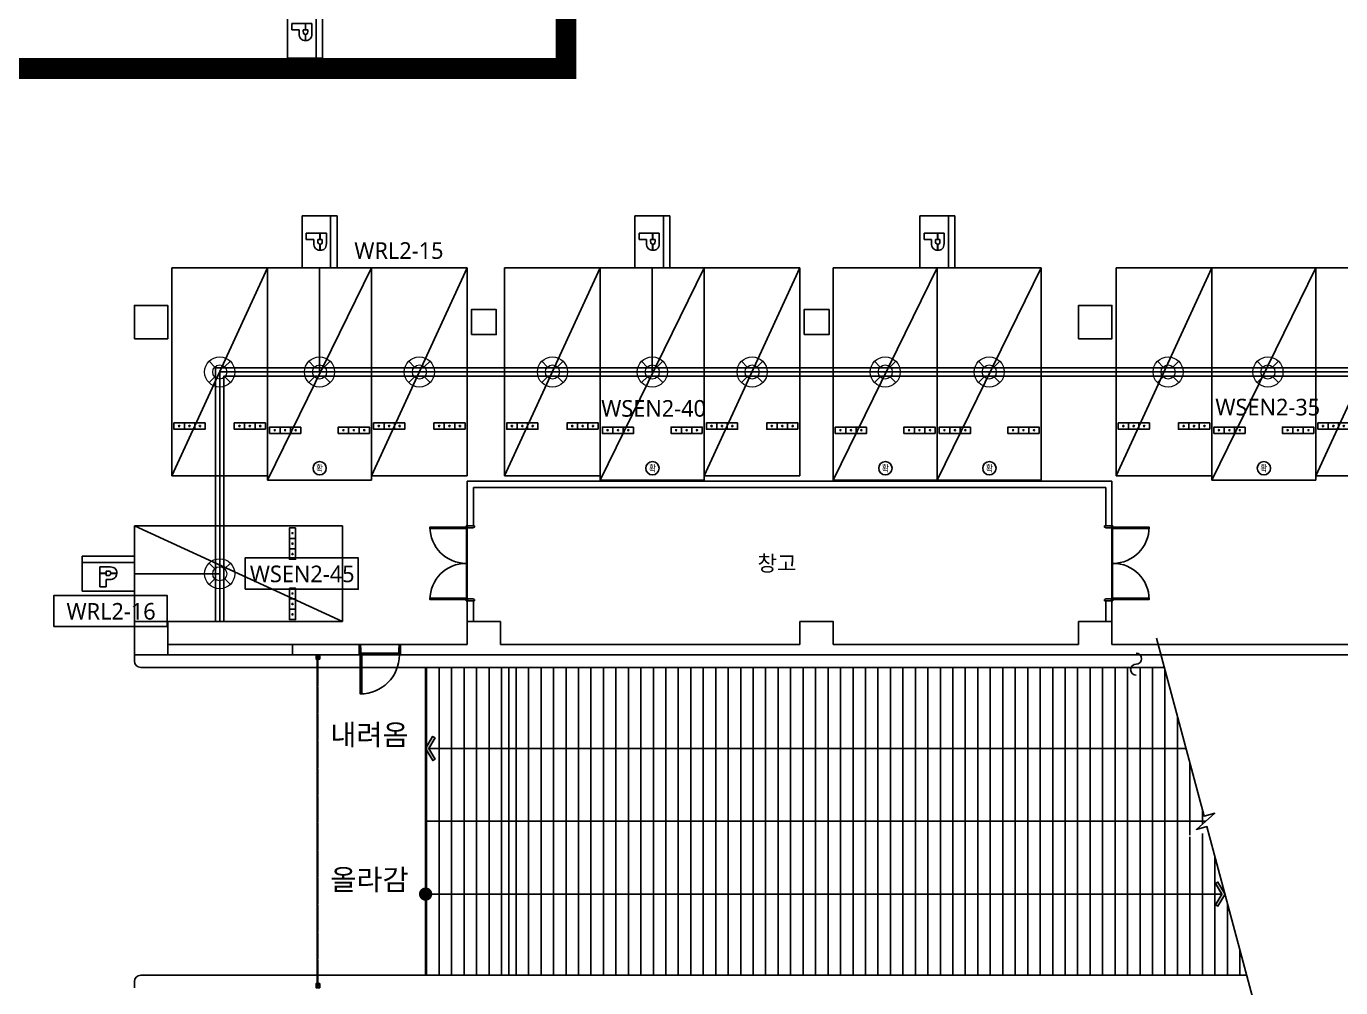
# Model space of a CAD drawing. Header units: millimetres. Extents: x -38475 to 94728, y -31127 to 90245.
# Drawn here: x 41875 to 73475, y 23795 to 46904 of the extents above; entities that cross this region are included whole.
import ezdxf
from ezdxf.enums import TextEntityAlignment as Align

# ---------------------------------------------------------------- set-up
doc = ezdxf.new("R2010")
doc.units = ezdxf.units.MM
for name, pattern in [('AUDIT_D_080121100638-0', [0]), ('HIDDEN', [9.525, 6.35, -3.175]), ('xr_plan$0$STD_HIDDEN', [3, 2, -1])]:
    doc.linetypes.add(name, pattern=pattern)
for name, color, linetype in [('DR LINE', 4, 'Continuous'), ('e-plan', 9, 'Continuous'), ('E-TEXT', 6, 'Continuous'), ('구역', 5, 'Continuous'), ('레이스웨이', 3, 'Continuous'), ('만공차등', 6, 'Continuous'), ('유도배선', 6, 'Continuous')]:
    doc.layers.add(name, color=color, linetype=linetype)
doc.layers.add('초음파센서', color=1, linetype='AUDIT_D_080121100638-0', lineweight=13)
doc.styles.add('1', font='malgun_0.ttf')
doc.styles.add('USUN', font='malgun_0.ttf')
doc.styles.add('xr_plan$0$USUN', font='malgun_0.ttf')
doc.styles.add('xr_plan$0$신화문자', font='malgun_0.ttf', dxfattribs={"width": 0.9})

# ---------------------------------------------------------------- blocks, each defined once
blk = doc.blocks.new('xr_plan$0$직각주차')
at = {"layer": 'e-plan'}
for p, q in [((2300, 5000), (0, 0)), ((0, 0), (0, 5000)), ((0, 5000), (2300, 5000)), ((2300, 5000), (2300, 0)), ((300, 1125), (300, 1275)), ((550, 1125), (550, 1275)), ((1750, 1125), (1750, 1275)), ((2000, 1125), (2000, 1275)), ((2300, 0), (0, 0))]:
    blk.add_line(p, q, dxfattribs=at)
for points in [[(800, 1275), (800, 1125), (50, 1125), (50, 1275)], [(2250, 1125), (2250, 1275), (1500, 1275), (1500, 1125)]]:
    blk.add_lwpolyline(points, close=True, dxfattribs=at)
for centre in [(175, 1200), (425, 1200), (675, 1200), (1625, 1200), (1875, 1200), (2125, 1200)]:
    blk.add_circle(centre, 15, dxfattribs=at)
blk = doc.blocks.new('xr_plan$0$확장형주차')
at = {"layer": 'e-plan', "linetype": 'Continuous'}
blk.add_line((2500, 5100), (0, 0), dxfattribs=at)
at = {"layer": 'e-plan'}
for p, q in [((0, 0), (0, 5100)), ((0, 5100), (2500, 5100)), ((2500, 5100), (2500, 0)), ((300, 1125), (300, 1275)), ((550, 1125), (550, 1275)), ((1950, 1125), (1950, 1275)), ((2200, 1125), (2200, 1275)), ((2500, 0), (0, 0))]:
    blk.add_line(p, q, dxfattribs=at)
for points in [[(800, 1275), (800, 1125), (50, 1125), (50, 1275)], [(2450, 1125), (2450, 1275), (1700, 1275), (1700, 1125)]]:
    blk.add_lwpolyline(points, close=True, dxfattribs=at)
for centre, radius in [((175, 1200), 15), ((425, 1200), 15), ((675, 1200), 15), ((1825, 1200), 15), ((2075, 1200), 15), ((2325, 1200), 15), ((1253, 285), 160)]:
    blk.add_circle(centre, radius, dxfattribs=at)
at = {"layer": 'e-plan', "style": 'xr_plan$0$신화문자', "width": 0.8}
blk.add_text('확', height=160, dxfattribs=at).set_placement((1253, 285), align=Align.MIDDLE_CENTER)
blk = doc.blocks.new('xr_plan$0$Dor_1000')
at = {"layer": 'e-plan'}
blk.add_lwpolyline([(30, 125), (65, 125), (65, 1065), (30, 1065), (30, 125)], dxfattribs=at)
for points in [[(30, 125), (30, 85), (45, 85), (45, -35), (30, -125), (0, -125), (0, 125)], [(970, 125), (970, 85), (955, 85), (955, -35), (970, -125), (1000, -125), (1000, 125)]]:
    blk.add_lwpolyline(points, close=True, dxfattribs=at)
blk.add_arc((30, 125), 940, 0, 90, dxfattribs=at)
blk = doc.blocks.new('Xref-지하2층')
at = {"layer": 'e-plan', "linetype": 'Continuous'}
h = blk.add_hatch(dxfattribs=at)
h.set_pattern_fill('_USER', color=256, scale=300, angle=90, style=0, pattern_type=0)
h.set_pattern_definition([(90, (-55900, -187153.44), (-300, 2e-14), [])])
h.paths.add_polyline_path([(55001, 43400), (57001, 43400), (57001, 36000), (55001, 36000)])
h = blk.add_hatch(dxfattribs=at)
h.set_pattern_fill('_USER', color=256, scale=300, angle=90, style=0, pattern_type=0)
h.set_pattern_definition([(90, (-64250, -186350), (-300, 2e-14), [])])
h.paths.add_polyline_path([(73970, 39895), (73716, 39827), (72759, 43400), (57000, 43400), (57000, 36000), (74741, 36000), (73818, 39446), (73311, 39311)])
at = {"layer": 'e-plan'}
h = blk.add_hatch(color=256, dxfattribs=at)
h.dxf.hatch_style = 1
h.paths.add_polyline_path([(55228, 41706), (55078, 41450), (55228, 41194), (55170, 41160), (55000, 41450), (55169, 41740)])
h = blk.add_hatch(color=256, dxfattribs=at)
h.dxf.hatch_style = 1
h.paths.add_polyline_path([(73991, 37694), (74141, 37950), (73991, 38205), (74049, 38239), (74219, 37950), (74049, 37660)])
at = {"layer": 'e-plan', "linetype": 'Continuous'}
for p, q in [((56000, 47875), (71500, 47875)), ((56000, 46800), (56000, 47875)), ((56150, 47725), (71350, 47725)), ((56150, 46800), (56150, 47725)), ((71350, 46800), (71350, 47725)), ((71500, 46800), (71500, 47875)), ((56000, 46800), (56150, 46800)), ((71500, 46800), (71350, 46800)), ((56000, 45000), (56000, 44500)), ((56000, 45000), (56150, 45000)), ((56150, 45000), (56150, 44500)), ((71350, 45000), (71350, 44500)), ((71500, 45000), (71350, 45000)), ((71500, 45000), (71500, 44500)), ((51800, 43950), (53400, 43950)), ((51800, 43700), (51800, 43950)), ((53400, 43950), (53400, 43700)), ((54400, 43950), (56000, 43950)), ((54400, 43950), (54400, 43700)), ((56800, 43950), (64000, 43950)), ((64800, 43950), (70700, 43950)), ((71500, 43950), (83500, 43950)), ((48000, 43700), (48000, 43550)), ((51800, 43700), (53400, 43700)), ((54400, 43700), (56000, 43700)), ((56800, 43700), (64000, 43700)), ((64800, 43700), (70700, 43700)), ((71500, 43700), (79000, 43700)), ((48000, 35700), (48000, 35850))]:
    blk.add_line(p, q, dxfattribs=at)
at = {"layer": 'e-plan'}
for p, q in [((55987, 45030), (55987, 46770)), ((56002, 45030), (56002, 46770)), ((71498, 45030), (71498, 46770)), ((71513, 45030), (71513, 46770)), ((51800, 43950), (48800, 43950)), ((53430, 43950), (54370, 43950)), ((51800, 43700), (48800, 43700)), ((53445, 43740), (54355, 43740)), ((53465, 43700), (54370, 43700)), ((72759, 43400), (48150, 43400)), ((55000, 43400), (55000, 36000)), ((57000, 43400), (57000, 36000)), ((73281, 41450), (55078, 41450)), ((55000, 39700), (73750, 39700)), ((55000, 37950), (74141, 37950)), ((74741, 36000), (48150, 36000))]:
    blk.add_line(p, q, dxfattribs=at)
for points in [[(48000, 51300), (48800, 51300), (48800, 52100), (48000, 52100)], [(56100, 51400), (56700, 51400), (56700, 52000), (56100, 52000)], [(64100, 51400), (64700, 51400), (64700, 52000), (64100, 52000)], [(70700, 51300), (71500, 51300), (71500, 52100), (70700, 52100)], [(48000, 43700), (48800, 43700), (48800, 44500), (48000, 44500)], [(52455, 43700), (52365, 43700), (52365, 43600), (52385, 43600), (52385, 43651), (52415, 43651), (52415, 43600), (52455, 43600)], [(52452, 43697), (52452, 43603), (52418, 43603), (52418, 43654), (52382, 43654), (52382, 43603), (52368, 43603), (52368, 43697)], [(55228, 41706), (55078, 41450), (55228, 41194), (55170, 41160), (55000, 41450), (55169, 41740)], [(73991, 37694), (74141, 37950), (73991, 38205), (74049, 38239), (74219, 37950), (74049, 37660)], [(52455, 35700), (52365, 35700), (52365, 35800), (52385, 35800), (52385, 35749), (52415, 35749), (52415, 35800), (52455, 35800)], [(52452, 35703), (52452, 35797), (52418, 35797), (52418, 35746), (52382, 35746), (52382, 35797), (52368, 35797), (52368, 35703)]]:
    blk.add_lwpolyline(points, close=True, dxfattribs=at)
for points in [[(55975, 46770), (55975, 46735), (55105, 46735), (55105, 46770), (55975, 46770)], [(55975, 46800), (55975, 46770), (56015, 46770), (56015, 46755), (56135, 46755), (56175, 46770), (56175, 46800), (55975, 46800)], [(71525, 46800), (71525, 46770), (71485, 46770), (71485, 46755), (71365, 46755), (71325, 46770), (71325, 46800), (71525, 46800)], [(71525, 46770), (71525, 46735), (72395, 46735), (72395, 46770), (71525, 46770)], [(55975, 45030), (55975, 45065), (55105, 45065), (55105, 45030), (55975, 45030)], [(55975, 45000), (55975, 45030), (56015, 45030), (56015, 45045), (56135, 45045), (56175, 45030), (56175, 45000), (55975, 45000)], [(71525, 45000), (71525, 45030), (71485, 45030), (71485, 45045), (71365, 45045), (71325, 45030), (71325, 45000), (71525, 45000)], [(71525, 45030), (71525, 45065), (72395, 45065), (72395, 45030), (71525, 45030)], [(56800, 43950), (56800, 44500), (56000, 44500), (56000, 43950)], [(64800, 43950), (64800, 44500), (64000, 44500), (64000, 43950)], [(71500, 43950), (71500, 44500), (70700, 44500), (70700, 43950)], [(74929, 35300), (73784, 39573), (73530, 39505), (73970, 39895), (73716, 39827), (72571, 44100)], [(56000, 43700), (56800, 43700)], [(64000, 43700), (64800, 43700)], [(70700, 43700), (71500, 43700)]]:
    blk.add_lwpolyline(points, dxfattribs=at)
at = {"layer": 'e-plan', "linetype": 'xr_plan$0$STD_HIDDEN'}
blk.add_lwpolyline([(52411, 35768), (52411, 43632), (52390, 43632), (52390, 35768), (52411, 35768)], dxfattribs=at)
at = {"layer": 'e-plan', "const_width": 160}
blk.add_lwpolyline([(55000, 37870, 1), (55000, 38030, 1)], format="xyb", close=True, dxfattribs=at)
at = {"layer": 'e-plan'}
for centre, start, end in [((55975, 46770), 180, 270), ((71525, 46770), 270, 0), ((55975, 45030), 90, 180), ((71525, 45030), 0, 90)]:
    blk.add_arc(centre, 870, start, end, dxfattribs=at)
at = {"layer": 'e-plan', "linetype": 'Continuous'}
for centre, start, end in [((48150, 43550), 180, 270), ((48150, 35850), 90, 180)]:
    blk.add_arc(centre, 150, start, end, dxfattribs=at)
for name, p in [('xr_plan$0$직각주차', (48900, 48000)), ('xr_plan$0$확장형주차', (51200, 47900)), ('xr_plan$0$직각주차', (53700, 48000)), ('xr_plan$0$직각주차', (56900, 48000)), ('xr_plan$0$확장형주차', (59200, 47900)), ('xr_plan$0$직각주차', (61700, 48000)), ('xr_plan$0$확장형주차', (64800, 47900)), ('xr_plan$0$확장형주차', (67300, 47900)), ('xr_plan$0$직각주차', (71600, 48000)), ('xr_plan$0$확장형주차', (73900, 47900)), ('xr_plan$0$직각주차', (76400, 48000))]:
    blk.add_blockref(name, p, dxfattribs=at)
at = {"layer": 'e-plan', "linetype": 'Continuous', "rotation": 90.00000000000001}
blk.add_blockref('xr_plan$0$직각주차', (53000, 44500), dxfattribs=at)
at = {"layer": 'e-plan', "linetype": 'Continuous', "xscale": -1, "rotation": 180}
blk.add_blockref('xr_plan$0$Dor_1000', (53400, 43825), dxfattribs=at)
at = {"layer": 'e-plan', "ltscale": 3, "style": 'xr_plan$0$USUN'}
blk.add_text('창고', height=375, dxfattribs=at).set_placement((63448, 45900), align=Align.MIDDLE_CENTER)
at = {"layer": 'e-plan', "style": 'USUN'}
for s, p in [('내려옴', (53651, 41779)), ('올라감', (53651, 38298))]:
    blk.add_text(s, height=500, dxfattribs=at).set_placement(p, align=Align.MIDDLE_CENTER)
blk = doc.blocks.new('A$C61602750')
at = {"layer": 'e-plan'}
blk.add_blockref('Xref-지하2층', (-3525, -11905), dxfattribs=at)
blk = doc.blocks.new('센서')
at = {"layer": '초음파센서'}
for p, q in [((-256, 256), (-120, 119)), ((119, 120), (256, 256)), ((-256, -256), (-119, -120)), ((120, -119), (256, -256))]:
    blk.add_line(p, q, dxfattribs=at)
for major_axis, start_param, end_param in [((0, 362), 2.801804347482335, 9.08498965466192), ((0, 169), 2.862310370331366, 9.145495677510953)]:
    blk.add_ellipse((0, 0), major_axis=major_axis, ratio=1, start_param=start_param, end_param=end_param, dxfattribs=at)
blk = doc.blocks.new('만공차등')
at = {"layer": '만공차등', "color": 2}
for p, q in [((256, 773), (1281, 773)), ((256, 86), (256, 773)), ((1281, 647), (256, 647)), ((256, 647), (1281, 647)), ((1281, 773), (1281, 86)), ((602, 442), (724, 442)), ((602, 436), (724, 436)), ((817, 442), (935, 442)), ((817, 436), (935, 436)), ((1281, 86), (256, 86))]:
    blk.add_line(p, q, dxfattribs=at)
for points in [[(602, 563), (602, 563), (804, 563), (804, 563)], [(602, 442), (602, 509), (602, 563), (602, 563)], [(804, 563), (848, 563), (881, 552), (902, 531)], [(602, 170), (602, 170), (602, 322), (602, 436)], [(758, 483), (758, 483), (724, 483), (724, 483)], [(724, 483), (724, 483), (724, 463), (724, 442)], [(724, 436), (724, 415), (724, 395), (724, 395)], [(724, 395), (724, 395), (754, 395), (754, 395)], [(790, 316), (790, 316), (724, 316), (724, 316)], [(724, 316), (724, 316), (724, 170), (724, 170)], [(754, 395), (777, 395), (793, 399), (803, 407)], [(805, 470), (797, 479), (781, 483), (758, 483)], [(900, 349), (876, 327), (839, 316), (790, 316)], [(803, 407), (812, 415), (817, 425), (817, 436)], [(817, 442), (816, 453), (812, 462), (805, 470)], [(935, 436), (934, 400), (922, 370), (900, 349)], [(724, 170), (724, 170), (602, 170), (602, 170)]]:
    blk.add_open_spline(points, degree=3, dxfattribs=at)
blk.add_open_spline([(902, 531), (924, 510), (935, 481), (935, 442), (935, 442), (935, 442), (935, 442)], degree=3, knots=[0.4989771, 0.4989771, 0.4989771, 0.4989771, 0.9979543, 0.9979543, 0.9979543, 1, 1, 1, 1], dxfattribs=at)

msp = doc.modelspace()

# ---------------------------------------------------------------- linework, layer by layer
at = {"layer": 'DR LINE'}
for centre, start, end in [((68557, 31704), 270, 90), ((68557, 31440), 90, 270)]:
    msp.add_arc(centre, 132, start, end, dxfattribs=at)
at = {"layer": 'E-TEXT'}
for points in [[(47136, 33374), (49854, 33374), (49854, 34125), (47136, 34125)], [(42541, 32474), (45259, 32474), (45259, 33225), (42541, 33225)]]:
    msp.add_lwpolyline(points, close=True, dxfattribs=at)
at = {"layer": '구역', "color": 7, "linetype": 'HIDDEN', "ltscale": 2, "const_width": 500}
msp.add_lwpolyline([(-21020, 71752), (-21020, 47998), (-10975, 47998), (-10975, 45891), (54848, 45891), (54848, 71752)], close=True, dxfattribs=at)
msp.add_lwpolyline([(37001, 45891), (54848, 45891), (54848, 50267), (94478, 50267), (94478, 7766), (81998, 7766), (81998, 9681), (37001, 9681)], dxfattribs=at)
at = {"layer": '레이스웨이'}
for points in [[(78475, 16945), (78475, 38695), (46425, 38695), (46425, 32595)], [(78275, 16945), (78275, 38495), (46625, 38495), (46625, 32595)]]:
    msp.add_lwpolyline(points, dxfattribs=at)
at = {"layer": '만공차등', "color": 4, "linetype": 'Continuous', "ltscale": 2}
for points in [[(48925, 41095), (48925, 38595)], [(56925, 41095), (56925, 38595)], [(63775, 41095), (63775, 38595)], [(46525, 33745), (44475, 33745)]]:
    msp.add_lwpolyline(points, dxfattribs=at)
at = {"layer": '유도배선'}
msp.add_lwpolyline([(78375, 16945), (78375, 38595), (46525, 38595), (46525, 32595)], dxfattribs=at)

# ---------------------------------------------------------------- block references
at = {"layer": 'e-plan'}
msp.add_blockref('A$C61602750', (0, 0), dxfattribs=at)
at = {"layer": '만공차등', "xscale": 1.226069819647817, "yscale": 1.226069819647817, "zscale": 1.226069819647817, "rotation": 270}
for p in [(48049, 47709), (48399, 42666), (56399, 42666), (63249, 42666)]:
    msp.add_blockref('만공차등', p, dxfattribs=at)
at = {"layer": '만공차등', "xscale": 1.226069819647817, "yscale": 1.226069819647817, "zscale": 1.226069819647817}
msp.add_blockref('만공차등', (42904, 33219), dxfattribs=at)
at = {"layer": '초음파센서'}
for p in [(46525, 38595), (48925, 38595), (51325, 38595), (54525, 38595), (56925, 38595), (59325, 38595), (62525, 38595), (65025, 38595), (69325, 38595), (71725, 38595), (46525, 33745)]:
    msp.add_blockref('센서', p, dxfattribs=at)

# ---------------------------------------------------------------- texts
at = {"layer": 'E-TEXT', "style": '1'}
for s, p in [('WRL2-15', (50833, 41514)), ('WSEN2-40', (56956, 37720)), ('WSEN2-35', (71721, 37751)), ('WSEN2-45', (48508, 33742)), ('WRL2-16', (43913, 32842))]:
    msp.add_text(s, height=400, dxfattribs=at).set_placement(p, align=Align.MIDDLE_CENTER)

doc.saveas('drawing.dxf')
